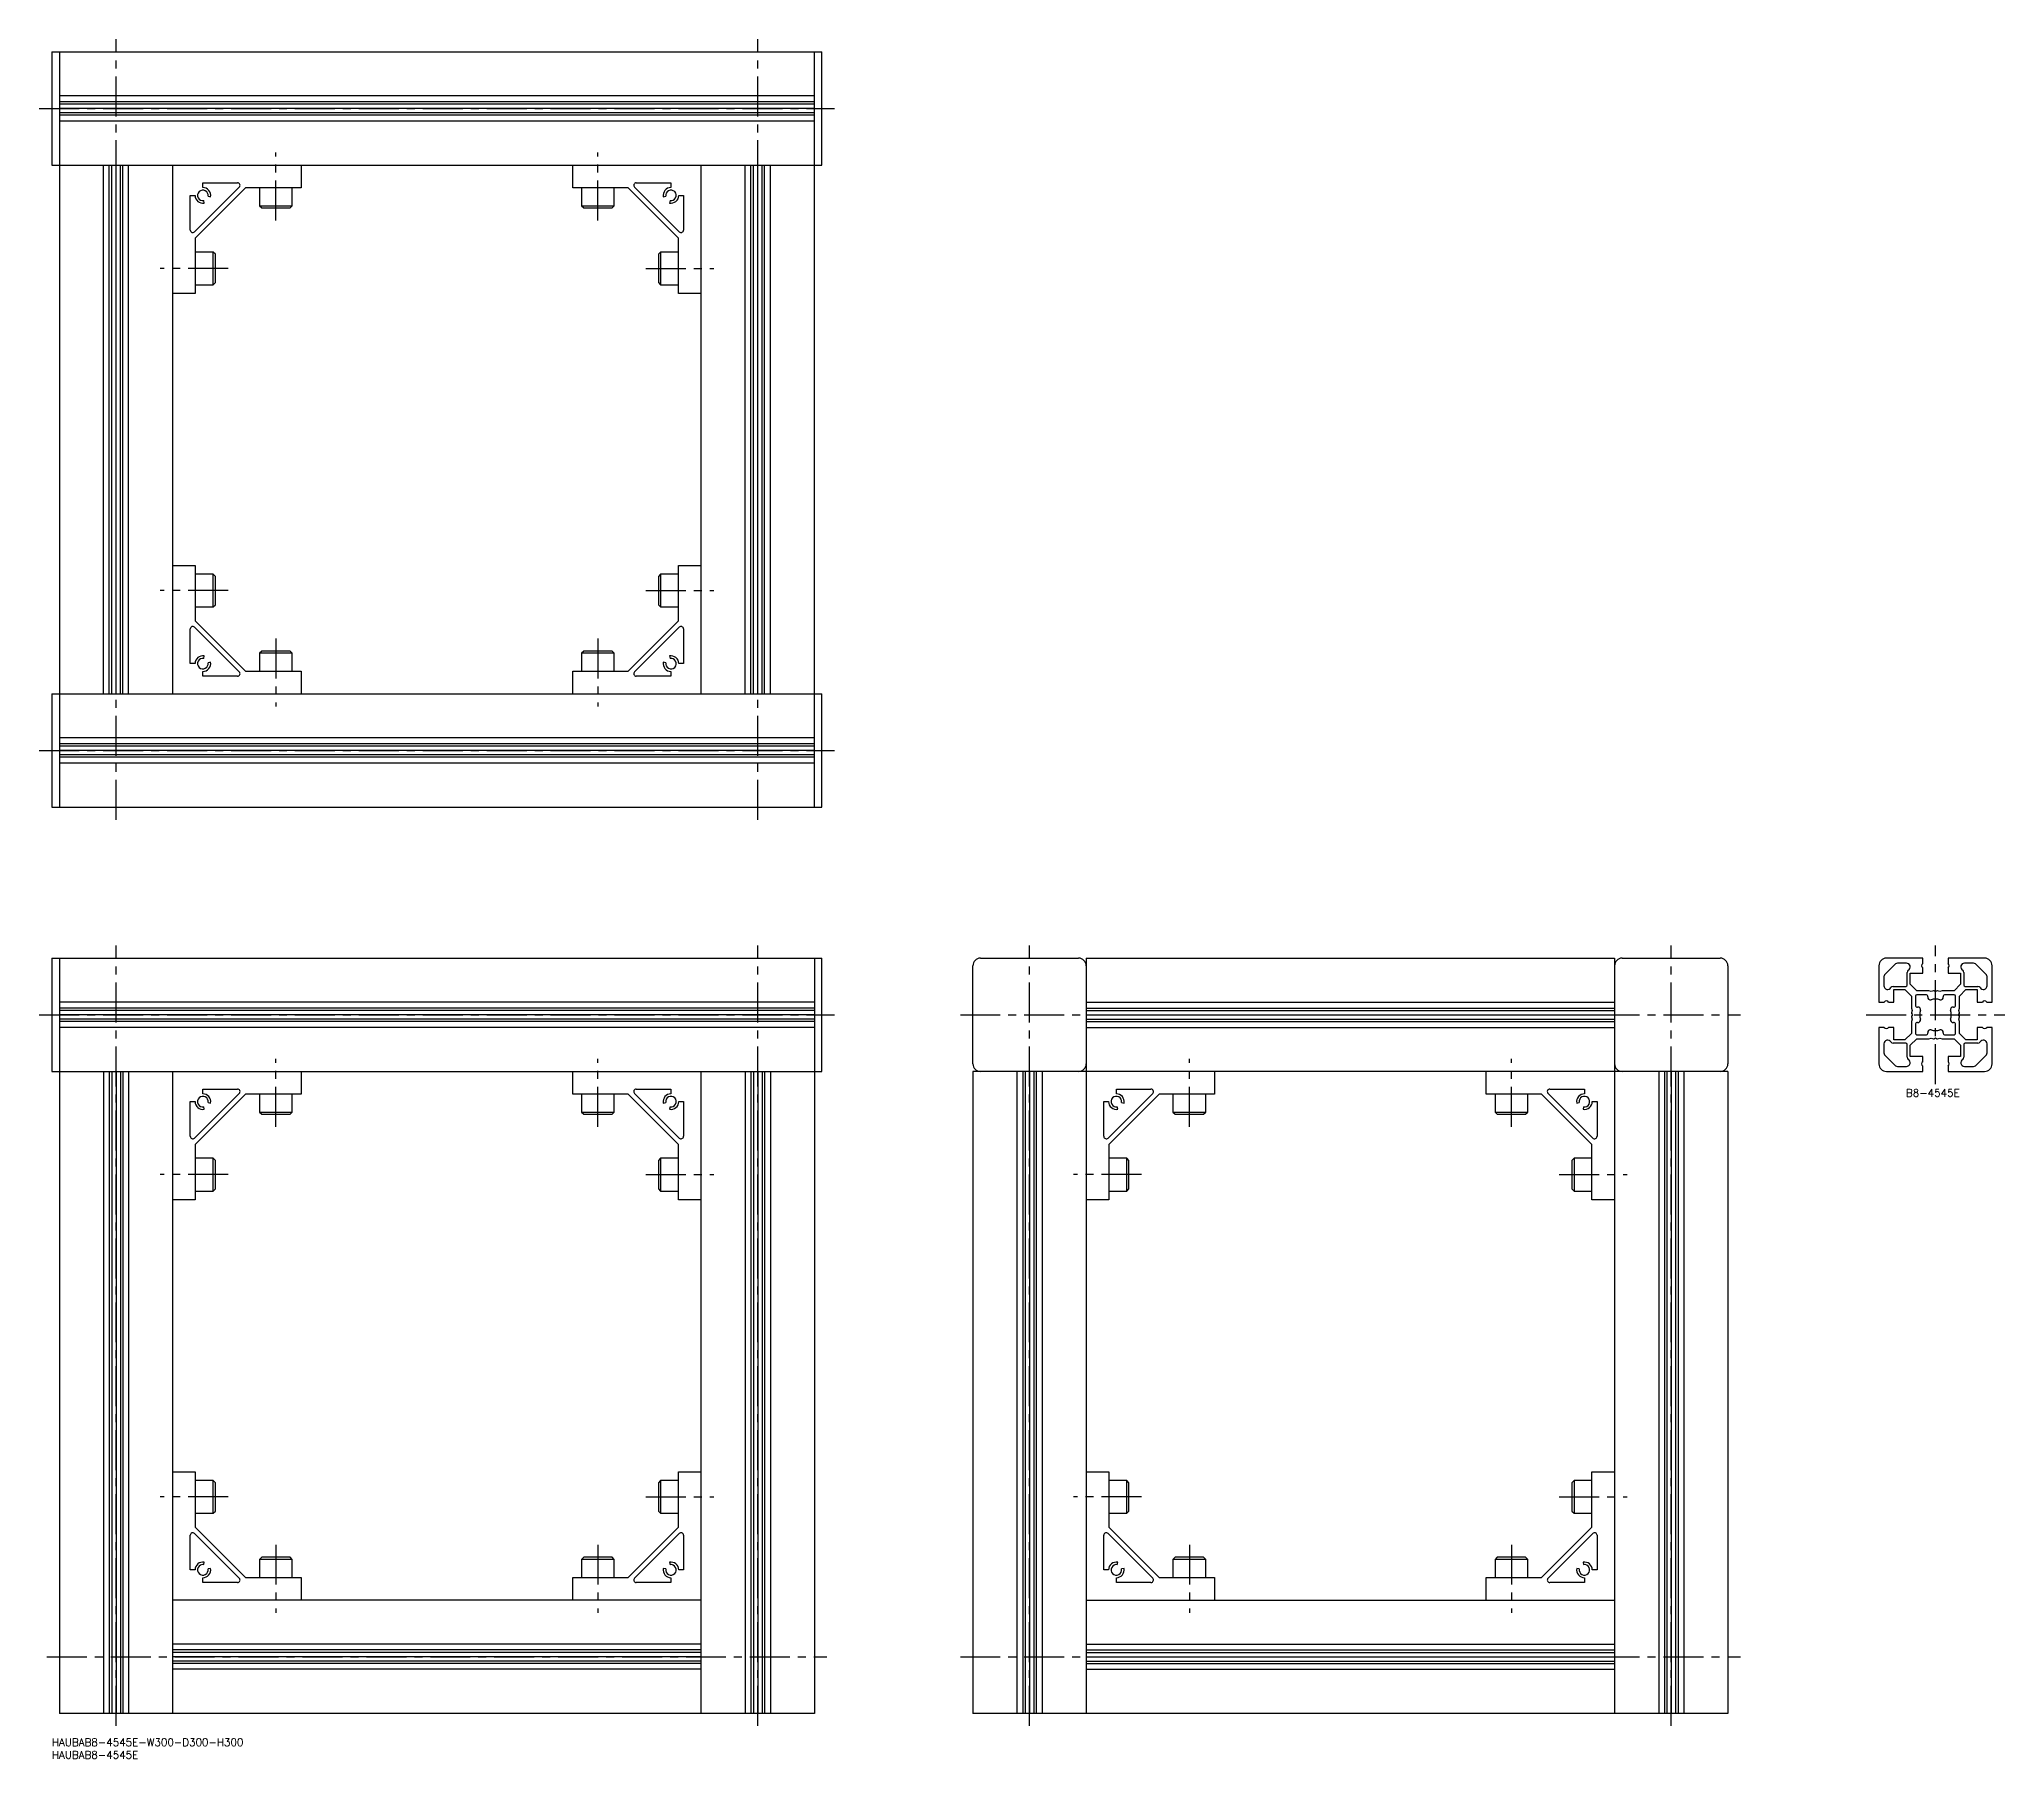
# Model space of a CAD drawing. Extents: x -5 to 776, y -8 to 675.
import ezdxf

# ---------------------------------------------------------------- set-up
doc = ezdxf.new("R2010")
doc.units = 0
doc.header["$LTSCALE"] = 0.5
doc.linetypes.add('CENTER', pattern=[50.8, 31.75, -6.35, 6.35, -6.35])
for name, color, linetype in [('MSM_CENTER', 1, 'CENTER'), ('MSM_CONTINUOUS', 7, 'CONTINUOUS'), ('MSM_PART_NUMBER', 7, 'CONTINUOUS')]:
    doc.layers.add(name, color=color, linetype=linetype)
doc.styles.get("Standard").update_dxf_attribs({"font": 'txt.shx', "height": 3, "bigfont": 'bigfont.shx'})

# ---------------------------------------------------------------- blocks, each defined once
blk = doc.blocks.new('*U8')
at = {"layer": 'MSM_PART_NUMBER'}
blk.add_text('HAUBAB8-4545E-W300-D300-H300', height=3, dxfattribs=at).set_placement((0, -3))
blk = doc.blocks.new('*U9')
at = {"layer": 'MSM_PART_NUMBER'}
blk.add_text('HAUBAB8-4545E', height=3, dxfattribs=at).set_placement((0, -8))
blk = doc.blocks.new('*U10')
at = {"layer": 'MSM_PART_NUMBER'}
blk.add_text('B8-4545E', height=3, dxfattribs=at).set_placement((736.78, 254.97))

msp = doc.modelspace()

# ---------------------------------------------------------------- linework, layer by layer
at = {"layer": 'MSM_CENTER'}
for p, q in [((25.5, 365), (25.5, 675)), ((280.5, 365), (280.5, 675)), ((-5, 647.5), (311, 647.5)), ((89, 603), (89, 630)), ((217, 603), (217, 630)), ((70, 584), (43, 584)), ((236, 584), (263, 584)), ((70, 456), (43, 456)), ((236, 456), (263, 456)), ((89, 437), (89, 410)), ((217, 437), (217, 410)), ((-5, 392.5), (311, 392.5)), ((25.5, 5), (25.5, 315)), ((280.5, 5), (280.5, 315)), ((388.5, 5), (388.5, 315)), ((643.5, 5), (643.5, 315)), ((748.5, 260), (748.5, 315)), ((-5, 287.5), (311, 287.5)), ((361, 287.5), (671, 287.5)), ((721, 287.5), (776, 287.5)), ((89, 243), (89, 270)), ((217, 243), (217, 270)), ((452, 243), (452, 270)), ((580, 243), (580, 270)), ((70, 224), (43, 224)), ((236, 224), (263, 224)), ((433, 224), (406, 224)), ((599, 224), (626, 224)), ((70, 96), (43, 96)), ((236, 96), (263, 96)), ((433, 96), (406, 96)), ((599, 96), (626, 96)), ((89, 77), (89, 50)), ((217, 77), (217, 50)), ((452, 77), (452, 50)), ((580, 77), (580, 50)), ((-2, 32.5), (308, 32.5)), ((361, 32.5), (671, 32.5))]:
    msp.add_line(p, q, dxfattribs=at)
at = {"layer": 'MSM_CONTINUOUS'}
for p, q in [((0, 670), (306, 670)), ((0, 670), (0, 625)), ((3, 670), (3, 370)), ((303, 370), (303, 670)), ((306, 625), (306, 670)), ((303, 652.5), (3, 652.5)), ((303, 650.19), (3, 650.19)), ((303, 649.2), (3, 649.2)), ((303, 647.5), (3, 647.5)), ((303, 645.8), (3, 645.8)), ((303, 644.81), (3, 644.81)), ((303, 642.5), (3, 642.5)), ((0, 625), (306, 625)), ((20.5, 415), (20.5, 625)), ((22.81, 415), (22.81, 625)), ((23.8, 415), (23.8, 625)), ((25.5, 415), (25.5, 625)), ((27.2, 415), (27.2, 625)), ((28.19, 415), (28.19, 625)), ((30.5, 415), (30.5, 625)), ((48, 415), (48, 625)), ((99, 625), (99, 616)), ((207, 616), (207, 625)), ((258, 415), (258, 625)), ((275.5, 415), (275.5, 625)), ((277.81, 415), (277.81, 625)), ((278.8, 415), (278.8, 625)), ((280.5, 415), (280.5, 625)), ((282.2, 415), (282.2, 625)), ((283.19, 415), (283.19, 625)), ((285.5, 415), (285.5, 625)), ((60, 618), (73.76, 618)), ((60, 616.1), (60, 618)), ((232.24, 618), (246, 618)), ((246, 618), (246, 616.1)), ((55, 599.24), (55, 613)), ((55, 613), (56.9, 613)), ((74.46, 616.29), (56.71, 598.54)), ((77, 616), (57, 596)), ((60.54, 609.95), (60.36, 610.93)), ((62.07, 612.64), (63.05, 612.46)), ((99, 616), (77, 616)), ((82.5, 616), (82.5, 608.87)), ((95.5, 608.87), (95.5, 616)), ((229, 616), (207, 616)), ((210.5, 616), (210.5, 608.87)), ((223.5, 608.87), (223.5, 616)), ((249, 596), (229, 616)), ((249.29, 598.54), (231.54, 616.29)), ((242.95, 612.46), (243.93, 612.64)), ((245.64, 610.93), (245.46, 609.95)), ((249.1, 613), (251, 613)), ((251, 613), (251, 599.24)), ((82.5, 608.87), (83.37, 608)), ((82.5, 608.87), (95.5, 608.87)), ((83.37, 608), (94.63, 608)), ((94.63, 608), (95.5, 608.87)), ((210.5, 608.87), (211.37, 608)), ((210.5, 608.87), (223.5, 608.87)), ((211.37, 608), (222.63, 608)), ((222.63, 608), (223.5, 608.87)), ((57, 596), (57, 574)), ((249, 574), (249, 596)), ((64.13, 590.5), (57, 590.5)), ((65, 589.63), (64.13, 590.5)), ((64.13, 577.5), (64.13, 590.5)), ((65, 578.37), (65, 589.63)), ((241.87, 590.5), (241, 589.63)), ((241, 589.63), (241, 578.37)), ((249, 590.5), (241.87, 590.5)), ((241.87, 590.5), (241.87, 577.5)), ((64.13, 577.5), (65, 578.37)), ((241, 578.37), (241.87, 577.5)), ((57, 574), (48, 574)), ((57, 577.5), (64.13, 577.5)), ((241.87, 577.5), (249, 577.5)), ((258, 574), (249, 574)), ((48, 466), (57, 466)), ((57, 466), (57, 444)), ((64.13, 462.5), (57, 462.5)), ((65, 461.63), (64.13, 462.5)), ((64.13, 449.5), (64.13, 462.5)), ((65, 450.37), (65, 461.63)), ((241.87, 462.5), (241, 461.63)), ((241, 461.63), (241, 450.37)), ((249, 462.5), (241.87, 462.5)), ((241.87, 462.5), (241.87, 449.5)), ((249, 444), (249, 466)), ((249, 466), (258, 466)), ((57, 449.5), (64.13, 449.5)), ((64.13, 449.5), (65, 450.37)), ((241, 450.37), (241.87, 449.5)), ((241.87, 449.5), (249, 449.5)), ((55, 427), (55, 440.76)), ((56.71, 441.46), (74.46, 423.71)), ((57, 444), (77, 424)), ((229, 424), (249, 444)), ((231.54, 423.71), (249.29, 441.46)), ((251, 440.76), (251, 427)), ((60.36, 429.07), (60.54, 430.05)), ((83.37, 432), (82.5, 431.13)), ((82.5, 431.13), (82.5, 424)), ((95.5, 431.13), (82.5, 431.13)), ((94.63, 432), (83.37, 432)), ((95.5, 431.13), (94.63, 432)), ((95.5, 424), (95.5, 431.13)), ((211.37, 432), (210.5, 431.13)), ((210.5, 431.13), (210.5, 424)), ((223.5, 431.13), (210.5, 431.13)), ((222.63, 432), (211.37, 432)), ((223.5, 431.13), (222.63, 432)), ((223.5, 424), (223.5, 431.13)), ((245.46, 430.05), (245.64, 429.07)), ((56.9, 427), (55, 427)), ((60, 422), (60, 423.9)), ((73.76, 422), (60, 422)), ((63.05, 427.54), (62.07, 427.36)), ((77, 424), (99, 424)), ((99, 424), (99, 415)), ((207, 424), (229, 424)), ((207, 415), (207, 424)), ((246, 422), (232.24, 422)), ((243.93, 427.36), (242.95, 427.54)), ((246, 423.9), (246, 422)), ((251, 427), (249.1, 427)), ((0, 415), (306, 415)), ((0, 415), (0, 370)), ((306, 370), (306, 415)), ((303, 397.5), (3, 397.5)), ((303, 395.19), (3, 395.19)), ((303, 394.2), (3, 394.2)), ((303, 392.5), (3, 392.5)), ((303, 390.8), (3, 390.8)), ((303, 389.81), (3, 389.81)), ((303, 387.5), (3, 387.5)), ((0, 370), (306, 370)), ((0, 310), (306, 310)), ((0, 310), (0, 265)), ((3, 310), (3, 10)), ((303, 310), (303, 10)), ((306, 265), (306, 310)), ((366, 268), (366, 307)), ((369, 310), (408, 310)), ((411, 310), (411, 10)), ((411, 310), (621, 310)), ((621, 310), (621, 10)), ((624, 310), (663, 310)), ((666, 307), (666, 268)), ((726, 307), (726, 292.5)), ((732.64, 307.71), (728.29, 303.36)), ((743.5, 310), (729, 310)), ((736.95, 308), (733.35, 308)), ((743.5, 307.87), (743.5, 310)), ((743.5, 304), (743.5, 306.13)), ((768, 310), (753.5, 310)), ((753.5, 310), (753.5, 307.87)), ((753.5, 306.13), (753.5, 304)), ((763.65, 308), (760.05, 308)), ((768.71, 303.36), (764.36, 307.71)), ((771, 292.5), (771, 307)), ((728, 302.65), (728, 299.05)), ((731.67, 298.8), (736.7, 298.8)), ((732, 292.5), (732, 297.5)), ((732, 297.5), (736.38, 297.5)), ((736.38, 297.5), (739, 294.88)), ((737.2, 299.3), (737.2, 304.33)), ((738.5, 299.62), (738.5, 304)), ((738.5, 304), (743.5, 304)), ((741.12, 297), (738.5, 299.62)), ((745.81, 297), (741.12, 297)), ((746.8, 296.79), (745.81, 297)), ((747.74, 296.99), (746.8, 296.79)), ((748.5, 296.7), (748.1, 296.93)), ((748.9, 296.93), (748.5, 296.7)), ((750.2, 296.79), (749.26, 296.99)), ((751.19, 297), (750.2, 296.79)), ((755.88, 297), (751.19, 297)), ((753.5, 304), (758.5, 304)), ((758.5, 299.62), (755.88, 297)), ((758, 294.88), (760.62, 297.5)), ((758.5, 304), (758.5, 299.62)), ((759.8, 304.33), (759.8, 299.3)), ((760.3, 298.8), (765.33, 298.8)), ((760.62, 297.5), (765, 297.5)), ((765, 297.5), (765, 292.5)), ((769, 299.05), (769, 302.65)), ((303, 292.5), (3, 292.5)), ((303, 290.19), (3, 290.19)), ((303, 289.2), (3, 289.2)), ((411, 292.5), (621, 292.5)), ((411, 290.19), (621, 290.19)), ((411, 289.2), (621, 289.2)), ((726, 292.5), (728.13, 292.5)), ((729.87, 292.5), (732, 292.5)), ((739, 294.88), (739, 290.19)), ((739, 290.19), (739.21, 289.2)), ((739.21, 289.2), (739.01, 288.26)), ((740.6, 294.9), (740.6, 291.1)), ((744.9, 295.4), (741.1, 295.4)), ((755.9, 295.4), (752.1, 295.4)), ((756.4, 291.1), (756.4, 294.9)), ((757.79, 289.2), (758, 290.19)), ((757.99, 288.26), (757.79, 289.2)), ((758, 290.19), (758, 294.88)), ((765, 292.5), (767.13, 292.5)), ((768.87, 292.5), (771, 292.5)), ((303, 287.5), (3, 287.5)), ((303, 285.8), (3, 285.8)), ((303, 284.81), (3, 284.81)), ((303, 282.5), (3, 282.5)), ((411, 287.5), (621, 287.5)), ((411, 285.8), (621, 285.8)), ((411, 284.81), (621, 284.81)), ((411, 282.5), (621, 282.5)), ((728.13, 282.5), (726, 282.5)), ((726, 282.5), (726, 268)), ((732, 282.5), (729.87, 282.5)), ((732, 277.5), (732, 282.5)), ((739.21, 285.8), (739, 284.81)), ((739, 284.81), (739, 280.12)), ((739.01, 286.74), (739.21, 285.8)), ((739.07, 287.9), (739.3, 287.5)), ((739.3, 287.5), (739.07, 287.1)), ((740.6, 283.9), (740.6, 280.1)), ((756.4, 280.1), (756.4, 283.9)), ((757.7, 287.5), (757.93, 287.9)), ((757.93, 287.1), (757.7, 287.5)), ((757.79, 285.8), (757.99, 286.74)), ((758, 284.81), (757.79, 285.8)), ((758, 280.12), (758, 284.81)), ((767.13, 282.5), (765, 282.5)), ((765, 282.5), (765, 277.5)), ((771, 282.5), (768.87, 282.5)), ((771, 268), (771, 282.5)), ((728, 275.95), (728, 272.35)), ((736.7, 276.2), (731.67, 276.2)), ((736.38, 277.5), (732, 277.5)), ((739, 280.12), (736.38, 277.5)), ((737.2, 270.67), (737.2, 275.7)), ((738.5, 275.38), (741.12, 278)), ((738.5, 271), (738.5, 275.38)), ((741.1, 279.6), (744.9, 279.6)), ((741.12, 278), (745.81, 278)), ((745.81, 278), (746.8, 278.21)), ((746.8, 278.21), (747.74, 278.01)), ((748.1, 278.07), (748.5, 278.3)), ((748.5, 278.3), (748.9, 278.07)), ((749.26, 278.01), (750.2, 278.21)), ((750.2, 278.21), (751.19, 278)), ((751.19, 278), (755.88, 278)), ((752.1, 279.6), (755.9, 279.6)), ((755.88, 278), (758.5, 275.38)), ((760.62, 277.5), (758, 280.12)), ((758.5, 275.38), (758.5, 271)), ((759.8, 275.7), (759.8, 270.67)), ((765.33, 276.2), (760.3, 276.2)), ((765, 277.5), (760.62, 277.5)), ((769, 272.35), (769, 275.95)), ((728.29, 271.64), (732.64, 267.29)), ((733.35, 267), (736.95, 267)), ((743.5, 271), (738.5, 271)), ((743.5, 268.87), (743.5, 271)), ((743.5, 265), (743.5, 267.13)), ((758.5, 271), (753.5, 271)), ((753.5, 271), (753.5, 268.87)), ((753.5, 267.13), (753.5, 265)), ((760.05, 267), (763.65, 267)), ((764.36, 267.29), (768.71, 271.64)), ((0, 265), (306, 265)), ((20.5, 265), (20.5, 10)), ((22.81, 265), (22.81, 10)), ((23.8, 265), (23.8, 10)), ((25.5, 265), (25.5, 10)), ((27.2, 265), (27.2, 10)), ((28.19, 265), (28.19, 10)), ((30.5, 265), (30.5, 10)), ((48, 10), (48, 265)), ((60, 258), (73.76, 258)), ((60, 256.1), (60, 258)), ((99, 265), (99, 256)), ((207, 256), (207, 265)), ((232.24, 258), (246, 258)), ((246, 258), (246, 256.1)), ((258, 10), (258, 265)), ((275.5, 265), (275.5, 10)), ((277.81, 265), (277.81, 10)), ((278.8, 265), (278.8, 10)), ((280.5, 265), (280.5, 10)), ((282.2, 265), (282.2, 10)), ((283.19, 265), (283.19, 10)), ((285.5, 265), (285.5, 10)), ((666, 265), (366, 265)), ((366, 265), (366, 10)), ((383.5, 265), (383.5, 10)), ((385.81, 265), (385.81, 10)), ((386.8, 265), (386.8, 10)), ((388.5, 265), (388.5, 10)), ((390.2, 265), (390.2, 10)), ((391.19, 265), (391.19, 10)), ((393.5, 265), (393.5, 10)), ((423, 258), (436.76, 258)), ((423, 256.1), (423, 258)), ((462, 265), (462, 256)), ((570, 256), (570, 265)), ((595.24, 258), (609, 258)), ((609, 258), (609, 256.1)), ((638.5, 265), (638.5, 10)), ((640.81, 265), (640.81, 10)), ((641.8, 265), (641.8, 10)), ((643.5, 265), (643.5, 10)), ((645.2, 265), (645.2, 10)), ((646.19, 265), (646.19, 10)), ((648.5, 265), (648.5, 10)), ((666, 265), (666, 10)), ((729, 265), (743.5, 265)), ((753.5, 265), (768, 265)), ((55, 239.24), (55, 253)), ((55, 253), (56.9, 253)), ((74.46, 256.29), (56.71, 238.54)), ((77, 256), (57, 236)), ((60.54, 249.95), (60.36, 250.93)), ((62.07, 252.64), (63.05, 252.46)), ((99, 256), (77, 256)), ((82.5, 256), (82.5, 248.87)), ((95.5, 248.87), (95.5, 256)), ((229, 256), (207, 256)), ((210.5, 256), (210.5, 248.87)), ((223.5, 248.87), (223.5, 256)), ((249, 236), (229, 256)), ((249.29, 238.54), (231.54, 256.29)), ((242.95, 252.46), (243.93, 252.64)), ((245.64, 250.93), (245.46, 249.95)), ((249.1, 253), (251, 253)), ((251, 253), (251, 239.24)), ((418, 239.24), (418, 253)), ((418, 253), (419.9, 253)), ((437.46, 256.29), (419.71, 238.54)), ((440, 256), (420, 236)), ((423.54, 249.95), (423.36, 250.93)), ((425.07, 252.64), (426.05, 252.46)), ((462, 256), (440, 256)), ((445.5, 256), (445.5, 248.87)), ((458.5, 248.87), (458.5, 256)), ((592, 256), (570, 256)), ((573.5, 256), (573.5, 248.87)), ((586.5, 248.87), (586.5, 256)), ((612, 236), (592, 256)), ((612.29, 238.54), (594.54, 256.29)), ((605.95, 252.46), (606.93, 252.64)), ((608.64, 250.93), (608.46, 249.95)), ((612.1, 253), (614, 253)), ((614, 253), (614, 239.24)), ((82.5, 248.87), (83.37, 248)), ((82.5, 248.87), (95.5, 248.87)), ((83.37, 248), (94.63, 248)), ((94.63, 248), (95.5, 248.87)), ((210.5, 248.87), (211.37, 248)), ((210.5, 248.87), (223.5, 248.87)), ((211.37, 248), (222.63, 248)), ((222.63, 248), (223.5, 248.87)), ((445.5, 248.87), (446.37, 248)), ((445.5, 248.87), (458.5, 248.87)), ((446.37, 248), (457.63, 248)), ((457.63, 248), (458.5, 248.87)), ((573.5, 248.87), (574.37, 248)), ((573.5, 248.87), (586.5, 248.87)), ((574.37, 248), (585.63, 248)), ((585.63, 248), (586.5, 248.87)), ((57, 236), (57, 214)), ((249, 214), (249, 236)), ((420, 236), (420, 214)), ((612, 214), (612, 236)), ((64.13, 230.5), (57, 230.5)), ((65, 229.63), (64.13, 230.5)), ((64.13, 217.5), (64.13, 230.5)), ((65, 218.37), (65, 229.63)), ((241.87, 230.5), (241, 229.63)), ((241, 229.63), (241, 218.37)), ((249, 230.5), (241.87, 230.5)), ((241.87, 230.5), (241.87, 217.5)), ((427.13, 230.5), (420, 230.5)), ((428, 229.63), (427.13, 230.5)), ((427.13, 217.5), (427.13, 230.5)), ((428, 218.37), (428, 229.63)), ((604.87, 230.5), (604, 229.63)), ((604, 229.63), (604, 218.37)), ((612, 230.5), (604.87, 230.5)), ((604.87, 230.5), (604.87, 217.5)), ((57, 214), (48, 214)), ((57, 217.5), (64.13, 217.5)), ((64.13, 217.5), (65, 218.37)), ((241, 218.37), (241.87, 217.5)), ((241.87, 217.5), (249, 217.5)), ((258, 214), (249, 214)), ((420, 214), (411, 214)), ((420, 217.5), (427.13, 217.5)), ((427.13, 217.5), (428, 218.37)), ((604, 218.37), (604.87, 217.5)), ((604.87, 217.5), (612, 217.5)), ((621, 214), (612, 214)), ((48, 106), (57, 106)), ((57, 106), (57, 84)), ((64.13, 102.5), (57, 102.5)), ((65, 101.63), (64.13, 102.5)), ((64.13, 89.5), (64.13, 102.5)), ((65, 90.37), (65, 101.63)), ((241.87, 102.5), (241, 101.63)), ((241, 101.63), (241, 90.37)), ((249, 102.5), (241.87, 102.5)), ((241.87, 102.5), (241.87, 89.5)), ((249, 84), (249, 106)), ((249, 106), (258, 106)), ((411, 106), (420, 106)), ((420, 106), (420, 84)), ((427.13, 102.5), (420, 102.5)), ((428, 101.63), (427.13, 102.5)), ((427.13, 89.5), (427.13, 102.5)), ((428, 90.37), (428, 101.63)), ((604.87, 102.5), (604, 101.63)), ((604, 101.63), (604, 90.37)), ((612, 102.5), (604.87, 102.5)), ((604.87, 102.5), (604.87, 89.5)), ((612, 84), (612, 106)), ((612, 106), (621, 106)), ((57, 89.5), (64.13, 89.5)), ((64.13, 89.5), (65, 90.37)), ((241, 90.37), (241.87, 89.5)), ((241.87, 89.5), (249, 89.5)), ((420, 89.5), (427.13, 89.5)), ((427.13, 89.5), (428, 90.37)), ((604, 90.37), (604.87, 89.5)), ((604.87, 89.5), (612, 89.5)), ((55, 67), (55, 80.76)), ((56.71, 81.46), (74.46, 63.71)), ((57, 84), (77, 64)), ((229, 64), (249, 84)), ((231.54, 63.71), (249.29, 81.46)), ((251, 80.76), (251, 67)), ((418, 67), (418, 80.76)), ((419.71, 81.46), (437.46, 63.71)), ((420, 84), (440, 64)), ((592, 64), (612, 84)), ((594.54, 63.71), (612.29, 81.46)), ((614, 80.76), (614, 67)), ((83.37, 72), (82.5, 71.13)), ((82.5, 71.13), (82.5, 64)), ((95.5, 71.13), (82.5, 71.13)), ((94.63, 72), (83.37, 72)), ((95.5, 71.13), (94.63, 72)), ((95.5, 64), (95.5, 71.13)), ((211.37, 72), (210.5, 71.13)), ((210.5, 71.13), (210.5, 64)), ((223.5, 71.13), (210.5, 71.13)), ((222.63, 72), (211.37, 72)), ((223.5, 71.13), (222.63, 72)), ((223.5, 64), (223.5, 71.13)), ((446.37, 72), (445.5, 71.13)), ((445.5, 71.13), (445.5, 64)), ((458.5, 71.13), (445.5, 71.13)), ((457.63, 72), (446.37, 72)), ((458.5, 71.13), (457.63, 72)), ((458.5, 64), (458.5, 71.13)), ((574.37, 72), (573.5, 71.13)), ((573.5, 71.13), (573.5, 64)), ((586.5, 71.13), (573.5, 71.13)), ((585.63, 72), (574.37, 72)), ((586.5, 71.13), (585.63, 72)), ((586.5, 64), (586.5, 71.13)), ((56.9, 67), (55, 67)), ((60, 62), (60, 63.9)), ((60.36, 69.07), (60.54, 70.05)), ((63.05, 67.54), (62.07, 67.36)), ((77, 64), (99, 64)), ((99, 64), (99, 55)), ((207, 64), (229, 64)), ((207, 55), (207, 64)), ((243.93, 67.36), (242.95, 67.54)), ((245.46, 70.05), (245.64, 69.07)), ((246, 63.9), (246, 62)), ((251, 67), (249.1, 67)), ((419.9, 67), (418, 67)), ((423, 62), (423, 63.9)), ((423.36, 69.07), (423.54, 70.05)), ((426.05, 67.54), (425.07, 67.36)), ((440, 64), (462, 64)), ((462, 64), (462, 55)), ((570, 64), (592, 64)), ((570, 55), (570, 64)), ((606.93, 67.36), (605.95, 67.54)), ((608.46, 70.05), (608.64, 69.07)), ((609, 63.9), (609, 62)), ((614, 67), (612.1, 67)), ((258, 55), (48, 55)), ((73.76, 62), (60, 62)), ((246, 62), (232.24, 62)), ((411, 55), (621, 55)), ((436.76, 62), (423, 62)), ((609, 62), (595.24, 62)), ((258, 37.5), (48, 37.5)), ((258, 35.19), (48, 35.19)), ((258, 34.2), (48, 34.2)), ((258, 32.5), (48, 32.5)), ((411, 37.5), (621, 37.5)), ((411, 35.19), (621, 35.19)), ((411, 34.2), (621, 34.2)), ((411, 32.5), (621, 32.5)), ((258, 30.8), (48, 30.8)), ((258, 29.81), (48, 29.81)), ((258, 27.5), (48, 27.5)), ((411, 30.8), (621, 30.8)), ((411, 29.81), (621, 29.81)), ((411, 27.5), (621, 27.5)), ((303, 10), (3, 10)), ((666, 10), (366, 10))]:
    msp.add_line(p, q, dxfattribs=at)
for centre, radius, start, end in [((73.76, 617), 1, 315, 90), ((232.24, 617), 1, 90, 225), ((60, 613), 3.1, 180, 280), ((60, 613), 2.1, 350, 280), ((60, 613), 3.1, 350, 90), ((246, 613), 3.1, 90, 190), ((246, 613), 2.1, 260, 190), ((246, 613), 3.1, 260, 0), ((56, 599.24), 1, 180, 315), ((250, 599.24), 1, 225, 0), ((56, 440.76), 1, 45, 180), ((250, 440.76), 1, 0, 135), ((60, 427), 3.1, 80, 180), ((246, 427), 3.1, 0, 100), ((60, 427), 2.1, 80, 10), ((60, 427), 3.1, 270, 10), ((73.76, 423), 1, 270, 45), ((232.24, 423), 1, 135, 270), ((246, 427), 3.1, 170, 270), ((246, 427), 2.1, 170, 100), ((369, 307), 3, 90, 180), ((408, 307), 3, 0, 90), ((624, 307), 3, 90, 180), ((663, 307), 3, 0, 90), ((729, 307), 3, 90, 180), ((733.35, 307), 1, 90, 135), ((736.95, 306.5), 1.5, 300, 90), ((738.2, 304.33), 1, 120.00001, 180), ((744, 307), 1, 120, 240), ((753, 307), 1, 300, 60), ((760.05, 306.5), 1.5, 90, 240), ((758.8, 304.33), 1, 0, 60), ((763.65, 307), 1, 45, 90), ((768, 307), 3, 0, 90), ((729, 302.65), 1, 135, 180), ((729.5, 299.05), 1.5, 180, 330), ((731.67, 297.8), 1, 90, 150), ((736.7, 299.3), 0.5, 270, 0), ((747.85, 296.5), 0.5, 60, 102), ((749.15, 296.5), 0.5, 78, 120), ((760.3, 299.3), 0.5, 180, 270), ((765.33, 297.8), 1, 30, 90), ((767.5, 299.05), 1.5, 210, 0), ((768, 302.65), 1, 0, 45), ((729, 292), 1, 30, 150), ((741.1, 294.9), 0.5, 90, 180), ((741.2, 291.1), 0.6, 180, 282.34374), ((741.54, 289.54), 1, 343.68226, 102.34374), ((748.5, 287.5), 6.25, 163.68226, 196.31774), ((744.9, 294.8), 0.6, 347.65626, 90), ((746.46, 294.46), 1, 167.65626, 286.31774), ((748.5, 287.5), 6.25, 73.68226, 106.31774), ((750.54, 294.46), 1, 253.68226, 12.34374), ((752.1, 294.8), 0.6, 90, 192.34374), ((755.46, 289.54), 1, 77.65626, 196.31774), ((748.5, 287.5), 6.25, 343.68226, 16.31774), ((755.8, 291.1), 0.6, 257.65626, 0), ((755.9, 294.9), 0.5, 0, 90), ((768, 292), 1, 30, 150), ((729, 283), 1, 210, 330), ((739.5, 288.15), 0.5, 168, 210), ((739.5, 286.85), 0.5, 150, 192), ((741.2, 283.9), 0.6, 77.65626, 180), ((741.54, 285.46), 1, 257.65626, 16.31774), ((746.46, 280.54), 1, 73.68226, 192.34374), ((748.5, 287.5), 6.25, 253.68226, 286.31774), ((750.54, 280.54), 1, 347.65626, 106.31774), ((755.46, 285.46), 1, 163.68226, 282.34374), ((755.8, 283.9), 0.6, 0, 102.34374), ((757.5, 288.15), 0.5, 330, 12), ((757.5, 286.85), 0.5, 348, 30), ((768, 283), 1, 210, 330), ((729.5, 275.95), 1.5, 30, 180), ((731.67, 277.2), 1, 210.00001, 270), ((736.7, 275.7), 0.5, 0, 90), ((741.1, 280.1), 0.5, 180, 270), ((744.9, 280.2), 0.6, 270, 12.34374), ((747.85, 278.5), 0.5, 258, 300), ((749.15, 278.5), 0.5, 240, 282), ((752.1, 280.2), 0.6, 167.65626, 270), ((755.9, 280.1), 0.5, 270, 0), ((760.3, 275.7), 0.5, 90, 180), ((765.33, 277.2), 1, 270, 329.99999), ((767.5, 275.95), 1.5, 0, 150), ((369, 268), 3, 180, 270), ((408, 268), 3, 270, 0), ((624, 268), 3, 180, 270), ((663, 268), 3, 270, 0), ((729, 268), 3, 180, 270), ((729, 272.35), 1, 180, 225), ((733.35, 268), 1, 225, 270), ((736.95, 268.5), 1.5, 270, 60), ((738.2, 270.67), 1, 180, 239.99999), ((744, 268), 1, 120, 240), ((753, 268), 1, 300, 60), ((760.05, 268.5), 1.5, 120, 270), ((758.8, 270.67), 1, 300, 0), ((763.65, 268), 1, 270, 315), ((768, 268), 3, 270, 0), ((768, 272.35), 1, 315, 0), ((73.76, 257), 1, 315, 90), ((232.24, 257), 1, 90, 225), ((436.76, 257), 1, 315, 90), ((595.24, 257), 1, 90, 225), ((60, 253), 3.1, 180, 280), ((60, 253), 2.1, 350, 280), ((60, 253), 3.1, 350, 90), ((246, 253), 3.1, 90, 190), ((246, 253), 2.1, 260, 190), ((246, 253), 3.1, 260, 0), ((423, 253), 3.1, 180, 280), ((423, 253), 2.1, 350, 280), ((423, 253), 3.1, 350, 90), ((609, 253), 3.1, 90, 190), ((609, 253), 2.1, 260, 190), ((609, 253), 3.1, 260, 0), ((56, 239.24), 1, 180, 315), ((250, 239.24), 1, 225, 0), ((419, 239.24), 1, 180, 315), ((613, 239.24), 1, 225, 0), ((56, 80.76), 1, 45, 180), ((250, 80.76), 1, 0, 135), ((419, 80.76), 1, 45, 180), ((613, 80.76), 1, 0, 135), ((60, 67), 3.1, 80, 180), ((60, 67), 2.1, 80, 10), ((60, 67), 3.1, 270, 10), ((73.76, 63), 1, 270, 45), ((232.24, 63), 1, 135, 270), ((246, 67), 3.1, 170, 270), ((246, 67), 2.1, 170, 100), ((246, 67), 3.1, 0, 100), ((423, 67), 3.1, 80, 180), ((423, 67), 2.1, 80, 10), ((423, 67), 3.1, 270, 10), ((436.76, 63), 1, 270, 45), ((595.24, 63), 1, 135, 270), ((609, 67), 3.1, 170, 270), ((609, 67), 2.1, 170, 100), ((609, 67), 3.1, 0, 100)]:
    msp.add_arc(centre, radius, start, end, dxfattribs=at)

# ---------------------------------------------------------------- block references
for name in ['*U10', '*U8', '*U9']:
    msp.add_blockref(name, (0, 0), dxfattribs=at)

doc.saveas('drawing.dxf')
